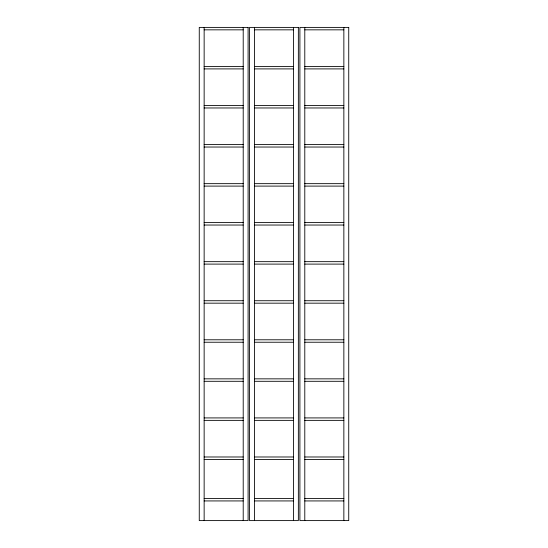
<?xml version="1.0" encoding="UTF-8"?>
<svg xmlns="http://www.w3.org/2000/svg" width="548" height="548" viewBox="0 0 548 548"><rect width="100%" height="100%" fill="white"/><g stroke="black" fill="none" stroke-linecap="round" stroke-linejoin="round"><path stroke-width="0.82" d="M204.144 29.839L243.209 29.839M254.409 29.839L293.475 29.839M304.791 29.839L343.856 29.839M204.144 66.466L243.209 66.466M254.409 66.466L293.475 66.466M304.791 66.466L343.856 66.466M204.144 68.904L243.209 68.904M254.409 68.904L293.475 68.904M304.791 68.904L343.856 68.904M204.144 105.531L243.209 105.531M254.409 105.531L293.475 105.531M304.791 105.531L343.856 105.531M204.144 107.97L243.209 107.97M254.409 107.97L293.475 107.97M304.791 107.97L343.856 107.97M204.144 144.597L243.209 144.597M254.409 144.597L293.475 144.597M304.791 144.597L343.856 144.597M204.144 147.035L243.209 147.035M254.409 147.035L293.475 147.035M304.791 147.035L343.856 147.035M204.144 183.662L243.209 183.662M254.409 183.662L293.475 183.662M304.791 183.662L343.856 183.662M204.144 186.101L243.209 186.101M254.409 186.101L293.475 186.101M304.791 186.101L343.856 186.101M204.144 222.598L243.209 222.598M254.409 222.598L293.475 222.598M304.791 222.598L343.856 222.598M204.144 225.036L243.209 225.036M254.409 225.036L293.475 225.036M304.791 225.036L343.856 225.036M204.144 261.663L243.209 261.663M254.409 261.663L293.475 261.663M304.791 261.663L343.856 261.663M204.144 264.102L243.209 264.102M254.409 264.102L293.475 264.102M304.791 264.102L343.856 264.102M204.144 300.729L243.209 300.729M254.409 300.729L293.475 300.729M304.791 300.729L343.856 300.729M204.144 303.167L243.209 303.167M254.409 303.167L293.475 303.167M304.791 303.167L343.856 303.167M204.144 339.794L243.209 339.794M254.409 339.794L293.475 339.794M304.791 339.794L343.856 339.794M204.144 342.233L243.209 342.233M254.409 342.233L293.475 342.233M304.791 342.233L343.856 342.233M204.144 378.853L243.209 378.853M254.409 378.853L293.475 378.853M304.791 378.853L343.856 378.853M204.144 381.298L243.209 381.298M254.409 381.298L293.475 381.298M304.791 381.298L343.856 381.298M204.144 417.919L243.209 417.919M254.409 417.919L293.475 417.919M304.791 417.919L343.856 417.919M204.144 420.364L243.209 420.364M254.409 420.364L293.475 420.364M304.791 420.364L343.856 420.364M204.144 456.984L243.209 456.984M254.409 456.984L293.475 456.984M304.791 456.984L343.856 456.984M204.144 459.43L243.209 459.43M254.409 459.43L293.475 459.43M304.791 459.43L343.856 459.43M204.144 498.495L243.209 498.495M254.409 498.495L293.475 498.495M304.791 498.495L343.856 498.495M204.144 500.934L243.209 500.934M254.409 500.934L293.475 500.934M304.791 500.934L343.856 500.934M343.856 27.4L343.856 520.6M304.791 27.4L304.791 520.6M293.475 27.4L293.475 520.6M254.409 27.4L254.409 520.6M243.209 27.4L243.209 520.6M204.144 27.4L204.144 520.6M248.093 27.4L199.26 27.4L199.26 520.6L248.093 520.6L248.093 27.4M298.359 27.4L249.525 27.4L249.525 520.6L298.359 520.6L298.359 27.4M348.74 27.4L299.907 27.4L299.907 520.6L348.74 520.6L348.74 27.4"/></g></svg>
